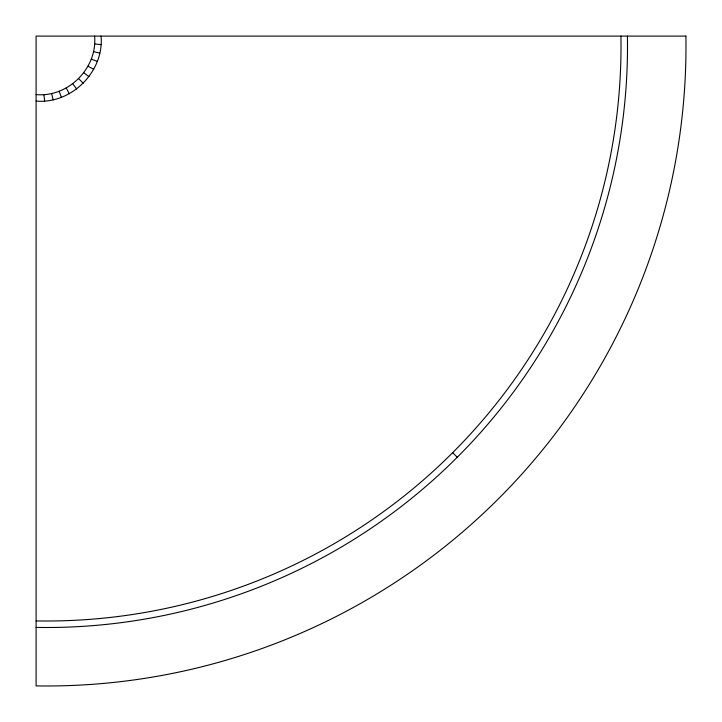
<?xml version="1.0" encoding="UTF-8"?>
<svg xmlns="http://www.w3.org/2000/svg" width="722" height="722" viewBox="0 0 722 722"><rect width="100%" height="100%" fill="white"/><g stroke="black" fill="none" stroke-linecap="round" stroke-linejoin="round"><path stroke-width="1.08" d="M36.1 94.582C68.094 97.65 97.65 68.094 94.582 36.1M36.1 101.08C71.559 104.23 104.23 71.559 101.08 36.1M101.026 44.638L94.582 43.907M93.454 51.623L99.771 53.13M91.243 59.114L97.317 61.415M87.994 66.207L93.707 69.312M83.779 72.769L88.986 76.649M78.662 78.662L83.265 83.265M452.667 452.667L457.261 457.261M72.769 83.779L76.649 88.986M66.207 87.994L69.312 93.707M59.114 91.243L61.415 97.317M51.623 93.454L53.13 99.771M43.907 94.582L44.665 101.026M620.92 36.1A574.757 574.757 0 0 1 36.1 620.92M627.418 36.1A581.255 581.255 0 0 1 36.1 627.418M685.9 36.1L36.1 36.1L36.1 685.9A639.71 639.71 0 0 0 685.9 36.1"/></g></svg>
